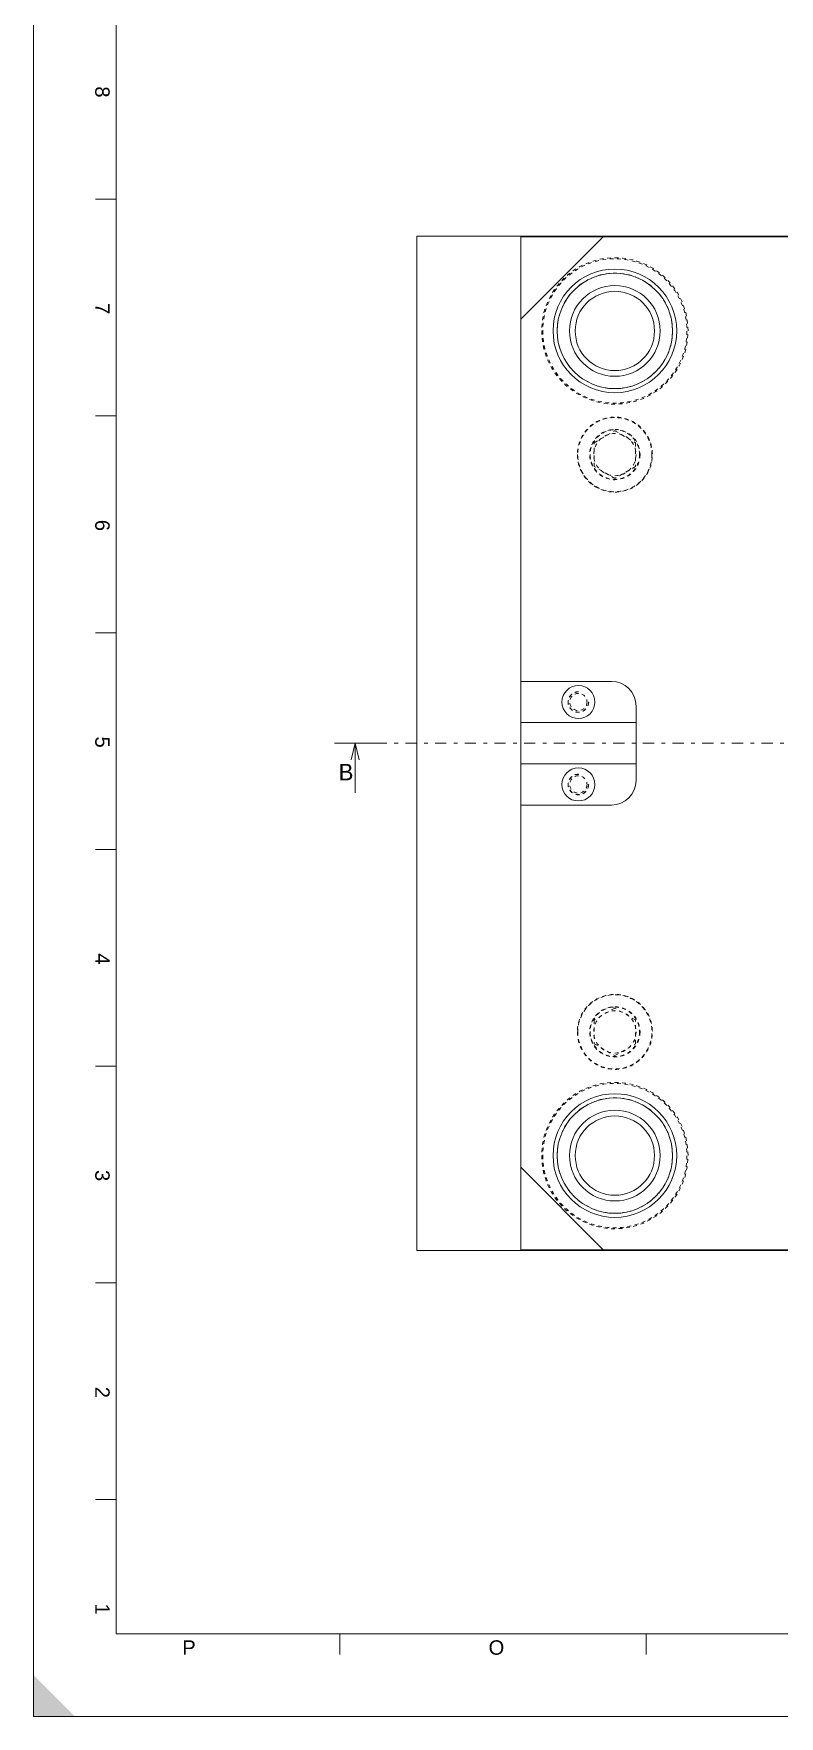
# Model space of a CAD drawing. Header units: millimetres. Extents: x 0 to 1189, y 0 to 841.
# Drawn here: x 0 to 180.9, y 0 to 408.1 of the extents above; entities that cross this region are included whole.
import ezdxf

# ---------------------------------------------------------------- set-up
doc = ezdxf.new("R2010")
doc.units = ezdxf.units.MM
for name, pattern in [('_..__..__..__.._', [1.8, 0.9, -0.9]), ('______....__....', [7.2, 2.7, -1.8, 0.9, -1.8]), ('________________', [0])]:
    doc.linetypes.add(name, pattern=pattern)

# ---------------------------------------------------------------- blocks, each defined once
blk = doc.blocks.new('D_FRAME_DRAWING@13')
blk.add_hatch(color=7).paths.add_polyline_path([(0, 0), (10, 0), (0, 10)])
at = {"color": 7, "linetype": '________________', "lineweight": 9}
for p, q in [((0, 841), (0, 0)), ((20, 821), (20, 20)), ((20, 367.94), (15, 367.94)), ((20, 315.38), (15, 315.38)), ((20, 262.81), (15, 262.81)), ((20, 210.25), (15, 210.25)), ((20, 157.69), (15, 157.69)), ((20, 105.12), (15, 105.12)), ((20, 52.56), (15, 52.56)), ((20, 20), (1169, 20)), ((74.31, 20), (74.31, 15)), ((148.62, 20), (148.62, 15)), ((0, 0), (1189, 0))]:
    blk.add_line(p, q, dxfattribs=at)
at = {"color": 7, "char_height": 3.5, "attachment_point": 1, "rotation": 270}
for s, insert in [('{\\fArial;8}', (18.44, 395.31)), ('{\\fArial;7}', (18.44, 342.75)), ('{\\fArial;6}', (18.44, 290.19)), ('{\\fArial;5}', (18.44, 237.63)), ('{\\fArial;4}', (18.44, 185.06)), ('{\\fArial;3}', (18.44, 132.5)), ('{\\fArial;2}', (18.44, 79.94)), ('{\\fArial;1}', (18.44, 27.38))]:
    blk.add_mtext(s, dxfattribs=dict(at, insert=insert))
at = {"color": 7, "char_height": 3.5, "attachment_point": 1}
for s, insert in [('{\\fArial;P}', (36.06, 18.44)), ('{\\fArial;O}', (110.37, 18.44))]:
    blk.add_mtext(s, dxfattribs=dict(at, insert=insert))
blk = doc.blocks.new('D_FRAME_VIEW@1506')
at = {"color": 253, "linetype": '________________', "lineweight": 9, "true_color": 0xbeb69e}
for p, q in [((93, 359), (389, 359)), ((93, 113), (93, 359)), ((118.15, 338.85), (138.15, 358.85)), ((138.15, 358.85), (118.15, 358.85)), ((118.15, 358.85), (118.15, 338.85)), ((138.15, 358.85), (226, 358.85)), ((118.15, 251), (118.15, 338.85)), ((140.15, 251), (118.15, 251)), ((118.15, 251), (118.15, 241)), ((146.15, 241), (146.15, 245)), ((118.15, 241), (118.15, 231)), ((146.15, 241), (118.15, 241)), ((146.15, 231), (146.15, 241)), ((118.15, 231), (146.15, 231)), ((118.15, 231), (118.15, 221)), ((146.15, 227), (146.15, 231)), ((118.15, 221), (140.15, 221)), ((118.15, 133.15), (118.15, 221)), ((118.15, 133.15), (138.15, 113.15)), ((118.15, 113.15), (118.15, 133.15)), ((389, 113), (93, 113)), ((138.15, 113.15), (118.15, 113.15)), ((226, 113.15), (138.15, 113.15))]:
    blk.add_line(p, q, dxfattribs=at)
at = {"color": 253, "linetype": '_..__..__..__.._', "lineweight": 9, "true_color": 0xbeb69e}
for p, q in [((136, 308.89), (141, 311.77)), ((141, 311.77), (146, 308.89)), ((136, 303.11), (136, 308.89)), ((146, 308.89), (146, 303.11)), ((141, 300.23), (136, 303.11)), ((146, 303.11), (141, 300.23)), ((132.15, 248.45), (132.15, 248.5)), ((134.65, 246), (134.6, 246)), ((132.15, 228.45), (132.15, 228.5)), ((134.65, 226), (134.6, 226)), ((141, 171.77), (136, 168.89)), ((146, 168.89), (141, 171.77)), ((136, 168.89), (136, 163.11)), ((146, 163.11), (146, 168.89)), ((147, 166), (146.99, 166.41)), ((136, 163.11), (141, 160.23)), ((141, 160.23), (146, 163.11))]:
    blk.add_line(p, q, dxfattribs=at)
at = {"color": 253, "linetype": '_..__..__..__.._', "lineweight": 9, "true_color": 0xbeb69e, "extrusion": (0, 0, -1)}
for centre, radius in [((-141, 336), 17.75), ((-141, 336), 17.5), ((-141, 306), 9.1), ((-141, 166), 9.1), ((-141, 166), 9), ((-141, 136), 17.75), ((-141, 136), 17.5)]:
    blk.add_circle(centre, radius, dxfattribs=at)
at = {"color": 253, "linetype": '________________', "lineweight": 9, "true_color": 0xbeb69e}
for centre, radius in [((141, 336), 15), ((141, 336), 14), ((141, 336), 9.62), ((132.15, 246), 4), ((132.15, 226), 4), ((141, 136), 15), ((141, 136), 14), ((141, 136), 9.62)]:
    blk.add_circle(centre, radius, dxfattribs=at)
at = {"color": 253, "linetype": '________________', "lineweight": 9, "true_color": 0xbeb69e, "extrusion": (0, 0, -1)}
for centre in [(-141, 336), (-141, 136)]:
    blk.add_circle(centre, 11, dxfattribs=at)
at = {"color": 253, "linetype": '_..__..__..__.._', "lineweight": 9, "true_color": 0xbeb69e}
for centre, radius in [((141, 306), 9), ((141, 306), 6.1), ((141, 306), 5.13), ((132.15, 246), 2.1), ((132.15, 246), 2.1), ((132.15, 226), 2.1), ((132.15, 226), 2.1), ((141, 166), 6.1), ((141, 166), 5.13)]:
    blk.add_circle(centre, radius, dxfattribs=at)
at = {"color": 253, "linetype": '_..__..__..__.._', "lineweight": 9, "true_color": 0xbeb69e, "extrusion": (0, 0, -1)}
for centre, radius, start, end in [((-141, 336), 14, 0, 180), ((-141, 336), 14, 180, 0), ((-141, 306), 6, 180, 90), ((-132.15, 246), 2.45, 180, 90), ((-132.15, 226), 2.45, 180, 90), ((-141, 166), 6, 180, 90), ((-141, 166), 6, 90, 180), ((-141, 136), 14, 0, 180), ((-141, 136), 14, 180, 0)]:
    blk.add_arc(centre, radius, start, end, dxfattribs=at)
at = {"color": 253, "linetype": '_..__..__..__.._', "lineweight": 9, "true_color": 0xbeb69e}
for centre, radius, start, end in [((141, 306), 6, 0, 90), ((132.15, 246), 2.5, 90, 0), ((132.15, 226), 2.5, 90, 0)]:
    blk.add_arc(centre, radius, start, end, dxfattribs=at)
at = {"color": 253, "linetype": '________________', "lineweight": 9, "true_color": 0xbeb69e, "extrusion": (0, 0, -1)}
for centre, start, end in [((-140.15, 245), 90, 180), ((-140.15, 227), 180, 270)]:
    blk.add_arc(centre, 6, start, end, dxfattribs=at)

msp = doc.modelspace()

# ---------------------------------------------------------------- linework, layer by layer
at = {"color": 7, "linetype": '________________', "lineweight": 9}
for p, q in [((83, 236), (73, 236)), ((78, 224), (78, 236))]:
    msp.add_line(p, q, dxfattribs=at)
at = {"color": 1, "linetype": '______....__....', "lineweight": 9, "true_color": 0xff0000}
msp.add_line((83, 236), (399, 236), dxfattribs=at)
at = {"color": 7, "linetype": '________________', "lineweight": 9}
msp.add_lwpolyline([(79, 232), (78, 236), (77, 232)], dxfattribs=at)

# ---------------------------------------------------------------- block references
at = {"color": 7}
msp.add_blockref('D_FRAME_DRAWING@13', (0, 0), dxfattribs=at)
at = {"color": 7, "linetype": '________________', "lineweight": 20}
msp.add_blockref('D_FRAME_VIEW@1506', (0, 0), dxfattribs=at)

# ---------------------------------------------------------------- texts
at = {"color": 7, "insert": (74, 231), "char_height": 4, "attachment_point": 1}
msp.add_mtext('{\\fIsonormD;B}', dxfattribs=at)

doc.saveas('drawing.dxf')
